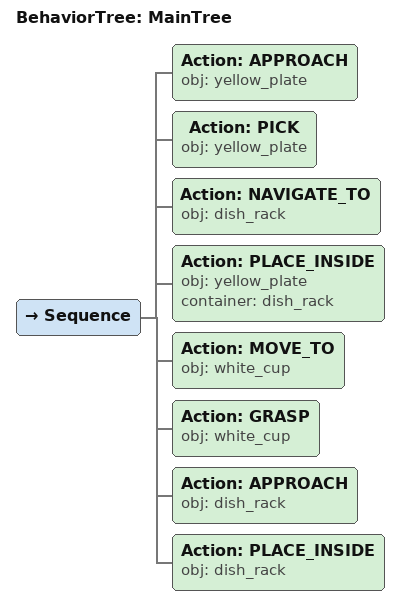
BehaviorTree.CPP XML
<root main_tree_to_execute="MainTree">
  <BehaviorTree ID="MainTree">
    <Sequence>
      <!-- Approach yellow_plate -->
      <Action ID="APPROACH" obj="yellow_plate" />
      <!-- Pick yellow_plate -->
      <Action ID="PICK" obj="yellow_plate" />
      <!-- Navigate to dish_rack -->
      <Action ID="NAVIGATE_TO" obj="dish_rack" />
      <!-- Place yellow_plate inside dish_rack -->
      <Action ID="PLACE_INSIDE" obj="yellow_plate" container="dish_rack" />
      <!-- Move to white_cup -->
      <Action ID="MOVE_TO" obj="white_cup" />
      <!-- Grasp white_cup -->
      <Action ID="GRASP" obj="white_cup" />
      <!-- Approach dish_rack -->
      <Action ID="APPROACH" obj="dish_rack" />
      <!-- Place inside dish_rack -->
      <Action ID="PLACE_INSIDE" obj="dish_rack" />
    </Sequence>
  </BehaviorTree>
</root>
